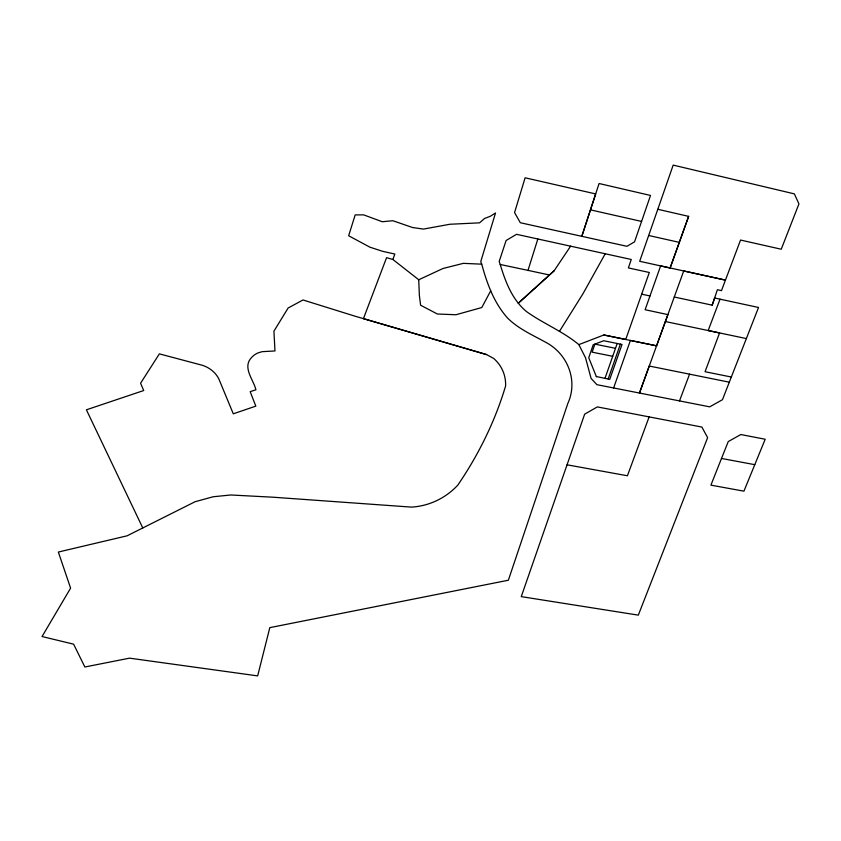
<?xml version="1.0" encoding="UTF-8"?>
<svg xmlns="http://www.w3.org/2000/svg" width="841" height="841" viewBox="0 0 841 841"><rect width="100%" height="100%" fill="white"/><g stroke="black" fill="none" stroke-linecap="round" stroke-linejoin="round"><path stroke-width="1.26" d="M500.216 264.484L528.001 270.371L537.841 238.991L631.265 259.48L628.374 267.922L649.315 272.484L625.725 339.459L603.849 334.981L578.839 344.621C562.902 331.322 543.318 323.638 526.508 311.58C512.158 299.68 505.452 281.83 500.216 264.484L499.165 261.509L506.114 240.505L516.532 234.313L537.841 238.991M590.456 209.861L599.076 183.517L650.513 195.448L634.545 241.872L626.923 246.297L520.316 222.728L514.555 212.563L525.12 177.798L595.691 193.935L581.814 236.321L590.456 209.861L641.567 221.435M674.272 297.02L712.201 305.167L717.394 289.725L721.483 290.629L740.553 240.053L781.236 249.23L798.95 203.9L794.356 193.872L673.189 165.109L639.686 261.299L670.119 267.985L688.642 216.368L657.82 209.293M712.201 305.167L714.629 297.998L758.519 307.48L722.461 399.696L709.72 406.844L596.91 384.684L591.107 378.471L585.515 357.751L578.839 344.621M567.055 464.81L521.262 596.626L638.319 615.139L707.628 437.646L701.878 427.06L597.341 406.907L584.663 414.161L567.055 464.81L627.418 475.764L649.136 416.873M605.036 378.25L617.189 343.496M608.201 378.87L620.385 344.137M613.615 387.953L630.403 340.458L656.569 345.83L667.891 314.608L645.11 309.73L660.637 265.893L725.468 280.116L683.722 270.949L639.454 393.041L649.263 366.035L729.284 382.182M490.713 290.818L481.788 307.533L455.969 314.744L437.373 314.008L420.616 305.23L419.333 295.149L418.744 279.759L392.894 259.491L394.818 254.035L382.518 251.291L369.861 247.159L348.647 235.753L355.186 214.918L363.617 214.854L382.266 221.73L392.873 220.731L412.595 227.533L423.444 229.088L449.935 224.253L479.549 222.844L484.605 218.429L490.187 216.337L495.517 212.983L480.768 261.583L481.725 264.169C487.055 283.648 493.93 302.676 507.522 318.003C518.424 328.884 532.626 335.054 545.925 342.392C567.738 353.935 578.272 380.647 567.854 403.396L508.353 580.227L269.814 627.638L257.661 675.891L129.567 658.156L84.857 666.997L73.609 644.164L42.05 636.532L70.602 588.143L58.344 552.043L127.117 535.812L195.049 501.741L213.204 496.758L230.781 494.981L273.073 497.21L411.501 507.112C429.204 506.051 445.751 498.124 457.798 485.141C478.529 454.823 495.139 421.131 505.599 385.966A42.492 37.94 -21.5 0 0 493.656 358.424L486.561 354.587L354.755 316.111L302.991 299.964L288.127 308.016L273.935 331.154L274.965 350.96L262.192 351.664L258.176 352.852A17.84 16.252 -3.6 0 0 251.491 357.604C242.103 367.506 253.54 379.68 255.916 389.782L250.176 391.654L255.822 406.129L233.293 413.814L218.786 378.807C215.454 372.248 209.241 367.464 202.292 365.267L159.369 353.872L140.573 383.233L143.716 390.529L86.402 409.819L142.77 527.959M670.119 267.985L688.642 216.368M679.496 400.905L689.557 374.161M720.033 299.186L708.185 330.534L746.345 338.576M721.504 458.45L710.918 485.141L743.928 491.165L765.194 439.244L740.805 434.534L728.253 441.578L721.504 458.45L754.766 464.674M605.226 253.751L583.023 293.656L559.412 331.428M554.124 270.781L518.34 303.18L554.124 270.781L570.629 246.15M418.744 279.759L443.028 268.479L463.349 263.349L481.725 264.169M596.332 376.537L609.757 379.354L622.014 344.474L603.68 340.731L593.189 344.778L588.753 357.751L596.406 376.726M612.711 356.3L592.138 352.158L594.881 344.127L615.507 348.311M731.323 377.02L705.052 371.722L719.581 332.941L665.389 321.546M603.849 334.981L656.569 345.83M641.683 294.171L650.03 295.969M528.001 270.371L549.488 274.996M648.674 235.501L679.339 242.376M392.894 259.491L386.566 257.693L363.428 318.655L486.561 354.587"/></g></svg>
